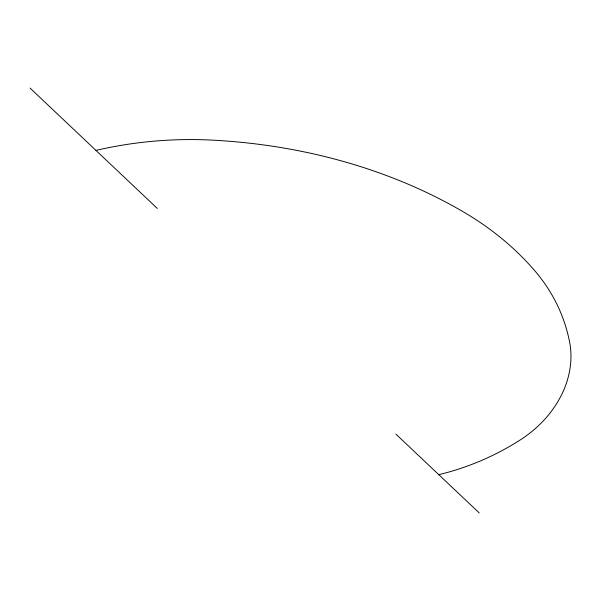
<?xml version="1.0" encoding="UTF-8"?>
<svg xmlns="http://www.w3.org/2000/svg" width="601" height="601" viewBox="0 0 601 601"><rect width="100%" height="100%" fill="white"/><g stroke="black" fill="none" stroke-linecap="round" stroke-linejoin="round"><path stroke-width="0.9" d="M30.05 88.077L157.312 208.442M395.931 434.14L479.23 512.923M438.775 474.662A232.933 202.68 -26.5 0 0 520.211 439.955A104.717 85.92 -25.6 0 0 569.545 341.714A219.403 182.824 -18 0 0 534.762 270.735A337.431 275.153 -10.7 0 0 463.333 211.852A493.346 380.373 -5.7 0 0 211.627 140.101A346.131 285.024 -5.5 0 0 95.935 150.393"/></g></svg>
